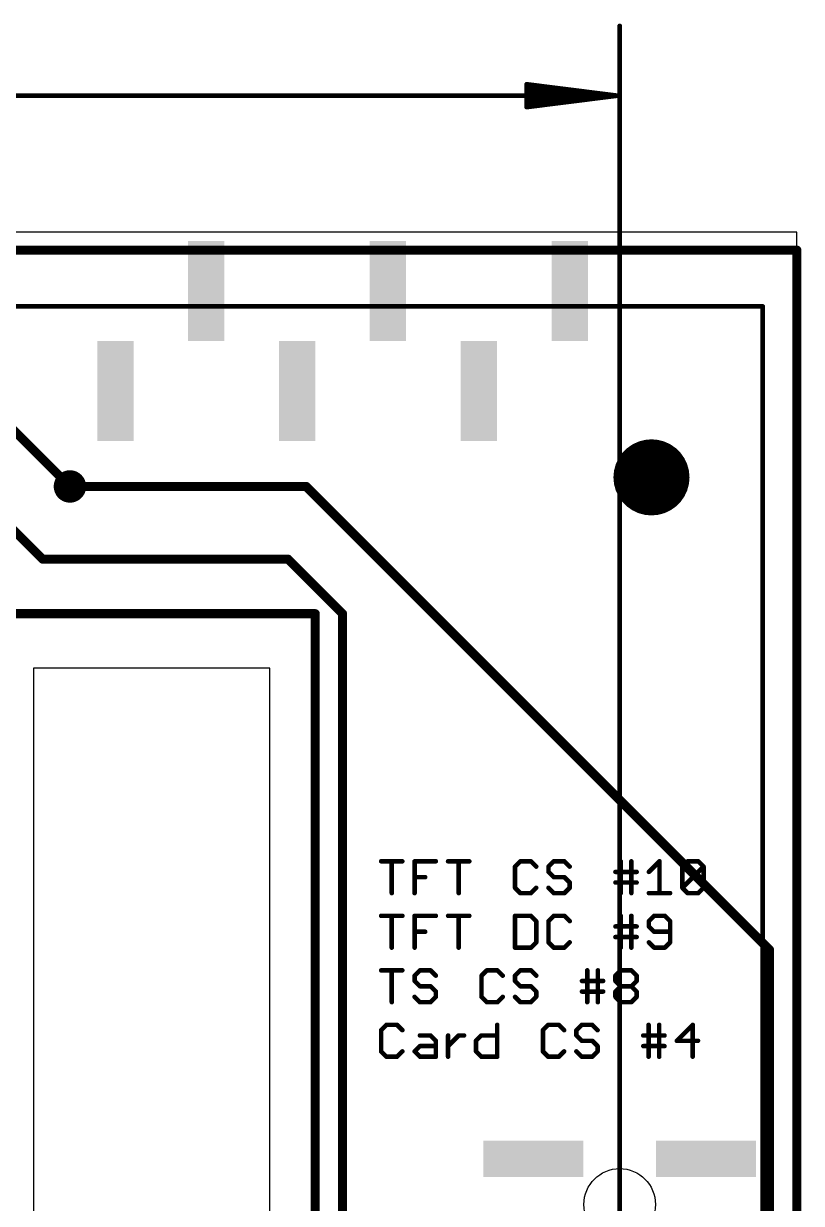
# Model space of a CAD drawing. Extents: x -3.9 to 70.5, y 0 to 60.5.
# Drawn here: x 48.74 to 70.49, y 27.21 to 60.18 of the extents above; entities that cross this region are included whole.
import ezdxf

# ---------------------------------------------------------------- set-up
doc = ezdxf.new("R2010")
doc.units = 0
for name, color, linetype in [('1', 12, 'CONTINUOUS'), ('16', 132, 'CONTINUOUS'), ('18', 110, 'CONTINUOUS'), ('20', 53, 'CONTINUOUS'), ('21', 40, 'CONTINUOUS'), ('22', 6, 'CONTINUOUS'), ('23', 53, 'CONTINUOUS'), ('41', 12, 'CONTINUOUS'), ('47', 253, 'CONTINUOUS')]:
    doc.layers.add(name, color=color, linetype=linetype)

# ---------------------------------------------------------------- blocks, each defined once
blk = doc.blocks.new('PIE')
at = {"const_width": 0.5}
blk.add_lwpolyline([(0, -0.25, 1), (0, 0.25, 1), (0, -0.25)], format="xyb", dxfattribs=at)
blk = doc.blocks.new('RECT')
blk.add_solid([(-0.5, -0.5), (0.5, -0.5), (-0.5, 0.5), (0.5, 0.5)])
blk = doc.blocks.new('ROUNDV')
at = {"const_width": 0.5}
blk.add_lwpolyline([(0, -0.25, 1), (0, 0.25, 1), (0, -0.25)], format="xyb", dxfattribs=at)

msp = doc.modelspace()

# ---------------------------------------------------------------- linework, layer by layer
at = {"layer": '1', "const_width": 0.254}
for points in [[(-0.254, 53.848), (70.358, 53.848)], [(70.358, 53.848), (70.358, 0.508)], [(56.642, 47.244), (50.038, 47.244)], [(69.596, 34.29), (56.642, 47.244)], [(49.276, 45.212), (48.006, 46.482)], [(56.134, 45.212), (49.276, 45.212)], [(57.658, 43.688), (56.134, 45.212)], [(56.896, 43.688), (47.498, 43.688)], [(56.896, 15.748), (56.896, 43.688)], [(57.658, 17.018), (57.658, 43.688)], [(69.596, 20.32), (69.596, 34.29)]]:
    msp.add_lwpolyline(points, dxfattribs=at)
at = {"layer": '1', "const_width": 0.127}
for points in [[(70.4215, 53.848, 1), (70.2945, 53.848)], [(70.358, 53.7845, 1), (70.358, 53.9115)], [(50.038, 47.3075, 1), (50.038, 47.1805)], [(56.6869, 47.2889, 1), (56.5971, 47.1991)], [(56.642, 47.1805, 1), (56.642, 47.3075)], [(49.276, 45.2755, 1), (49.276, 45.1485)], [(49.2311, 45.1671, 1), (49.3209, 45.2569)], [(56.1789, 45.2569, 1), (56.0891, 45.1671)], [(56.134, 45.1485, 1), (56.134, 45.2755)], [(56.9595, 43.688, 1), (56.8325, 43.688)], [(56.896, 43.6245, 1), (56.896, 43.7515)], [(57.7215, 43.688, 1), (57.5945, 43.688)], [(57.6131, 43.6431, 1), (57.7029, 43.7329)], [(69.6595, 34.29, 1), (69.5325, 34.29)], [(69.5511, 34.2451, 1), (69.6409, 34.3349)]]:
    msp.add_lwpolyline(points, format="xyb", dxfattribs=at)
at = {"layer": '16', "const_width": 0.254}
msp.add_lwpolyline([(50.038, 47.244), (48.26, 49.022)], dxfattribs=at)
at = {"layer": '16', "const_width": 0.127}
msp.add_lwpolyline([(49.9931, 47.1991, 1), (50.0829, 47.2889)], format="xyb", dxfattribs=at)
at = {"layer": '20'}
for p, q in [((70.358, 54.356), (0, 54.356)), ((70.358, 0), (70.358, 54.356)), ((49.022, 42.164), (49.022, 12.192)), ((55.626, 42.164), (49.022, 42.164)), ((55.626, 12.192), (55.626, 42.164))]:
    msp.add_line(p, q, dxfattribs=at)
msp.add_circle((65.405, 27.178), 1, dxfattribs=at)
at = {"layer": '21', "const_width": 0.127}
for points in [[(58.7375, 36.7673), (59.3307, 36.7673)], [(59.0341, 35.8775), (59.0341, 36.7673)], [(59.673, 35.8775), (59.673, 36.7673)], [(59.673, 36.7673), (60.2662, 36.7673)], [(60.6085, 36.7673), (61.2017, 36.7673)], [(60.9051, 35.8775), (60.9051, 36.7673)], [(62.6279, 36.7673), (62.4796, 36.619)], [(62.4796, 36.619), (62.4796, 36.0258)], [(62.9245, 36.7673), (62.6279, 36.7673)], [(63.0727, 36.619), (62.9245, 36.7673)], [(63.5634, 36.7673), (63.4151, 36.619)], [(63.4151, 36.619), (63.4151, 36.4707)], [(63.86, 36.7673), (63.5634, 36.7673)], [(64.0083, 36.619), (63.86, 36.7673)], [(65.4344, 35.8775), (65.4344, 36.7673)], [(65.731, 36.7673), (65.731, 35.8775)], [(66.2216, 36.4707), (66.5182, 36.7673)], [(66.5182, 36.7673), (66.5182, 35.8775)], [(67.1572, 36.619), (67.3055, 36.7673)], [(67.1572, 36.0258), (67.1572, 36.619)], [(67.1572, 36.0258), (67.7503, 36.619)], [(67.3055, 36.7673), (67.602, 36.7673)], [(67.602, 36.7673), (67.7503, 36.619)], [(67.7503, 36.619), (67.7503, 36.0258)], [(59.673, 36.3224), (59.9696, 36.3224)], [(63.4151, 36.4707), (63.5634, 36.3224)], [(63.5634, 36.3224), (63.86, 36.3224)], [(63.86, 36.3224), (64.0083, 36.1741)], [(65.2861, 36.4707), (65.731, 36.4707)], [(65.731, 36.4707), (65.8793, 36.4707)], [(62.4796, 36.0258), (62.6279, 35.8775)], [(62.9245, 35.8775), (63.0727, 36.0258)], [(63.5634, 35.8775), (63.4151, 36.0258)], [(64.0083, 36.0258), (63.86, 35.8775)], [(64.0083, 36.1741), (64.0083, 36.0258)], [(65.2861, 36.1741), (65.8793, 36.1741)], [(67.3055, 35.8775), (67.1572, 36.0258)], [(67.7503, 36.0258), (67.602, 35.8775)], [(62.6279, 35.8775), (62.9245, 35.8775)], [(63.86, 35.8775), (63.5634, 35.8775)], [(66.2216, 35.8775), (66.8148, 35.8775)], [(67.602, 35.8775), (67.3055, 35.8775)], [(58.7375, 35.2433), (59.3307, 35.2433)], [(59.0341, 34.3535), (59.0341, 35.2433)], [(59.673, 34.3535), (59.673, 35.2433)], [(59.673, 35.2433), (60.2662, 35.2433)], [(60.6085, 35.2433), (61.2017, 35.2433)], [(60.9051, 34.3535), (60.9051, 35.2433)], [(62.4796, 35.2433), (62.4796, 34.3535)], [(62.9245, 35.2433), (62.4796, 35.2433)], [(63.0727, 35.095), (62.9245, 35.2433)], [(63.5634, 35.2433), (63.4151, 35.095)], [(63.86, 35.2433), (63.5634, 35.2433)], [(64.0083, 35.095), (63.86, 35.2433)], [(65.4344, 34.3535), (65.4344, 35.2433)], [(65.731, 35.2433), (65.731, 34.3535)], [(66.3699, 35.2433), (66.2216, 35.095)], [(66.6665, 35.2433), (66.3699, 35.2433)], [(66.8148, 35.095), (66.6665, 35.2433)], [(63.0727, 34.5018), (63.0727, 35.095)], [(63.4151, 35.095), (63.4151, 34.5018)], [(65.2861, 34.9467), (65.731, 34.9467)], [(65.731, 34.9467), (65.8793, 34.9467)], [(66.2216, 35.095), (66.2216, 34.9467)], [(66.2216, 34.9467), (66.3699, 34.7984)], [(66.8148, 34.5018), (66.8148, 35.095)], [(59.673, 34.7984), (59.9696, 34.7984)], [(65.2861, 34.6501), (65.8793, 34.6501)], [(66.3699, 34.7984), (66.8148, 34.7984)], [(62.4796, 34.3535), (62.9245, 34.3535)], [(62.9245, 34.3535), (63.0727, 34.5018)], [(63.4151, 34.5018), (63.5634, 34.3535)], [(63.5634, 34.3535), (63.86, 34.3535)], [(63.86, 34.3535), (64.0083, 34.5018)], [(66.2216, 34.5018), (66.3699, 34.3535)], [(66.3699, 34.3535), (66.6665, 34.3535)], [(66.6665, 34.3535), (66.8148, 34.5018)], [(58.7375, 33.7193), (59.3307, 33.7193)], [(59.0341, 32.8295), (59.0341, 33.7193)], [(59.8213, 33.7193), (59.673, 33.571)], [(60.1179, 33.7193), (59.8213, 33.7193)], [(60.2662, 33.571), (60.1179, 33.7193)], [(61.6923, 33.7193), (61.5441, 33.571)], [(61.9889, 33.7193), (61.6923, 33.7193)], [(62.1372, 33.571), (61.9889, 33.7193)], [(62.6279, 33.7193), (62.4796, 33.571)], [(62.9245, 33.7193), (62.6279, 33.7193)], [(63.0727, 33.571), (62.9245, 33.7193)], [(64.4989, 32.8295), (64.4989, 33.7193)], [(64.7955, 33.7193), (64.7955, 32.8295)], [(65.2861, 33.571), (65.4344, 33.7193)], [(65.4344, 33.7193), (65.731, 33.7193)], [(65.731, 33.7193), (65.8793, 33.571)], [(59.673, 33.571), (59.673, 33.4227)], [(59.673, 33.4227), (59.8213, 33.2744)], [(59.8213, 33.2744), (60.1179, 33.2744)], [(60.1179, 33.2744), (60.2662, 33.1261)], [(61.5441, 33.571), (61.5441, 32.9778)], [(62.4796, 33.571), (62.4796, 33.4227)], [(62.4796, 33.4227), (62.6279, 33.2744)], [(62.6279, 33.2744), (62.9245, 33.2744)], [(62.9245, 33.2744), (63.0727, 33.1261)], [(64.3506, 33.4227), (64.7955, 33.4227)], [(64.7955, 33.4227), (64.9438, 33.4227)], [(65.2861, 33.4227), (65.2861, 33.571)], [(65.4344, 33.2744), (65.2861, 33.4227)], [(65.2861, 33.1261), (65.4344, 33.2744)], [(65.4344, 33.2744), (65.731, 33.2744)], [(65.8793, 33.4227), (65.731, 33.2744)], [(65.731, 33.2744), (65.8793, 33.1261)], [(65.8793, 33.571), (65.8793, 33.4227)], [(59.8213, 32.8295), (59.673, 32.9778)], [(60.2662, 32.9778), (60.1179, 32.8295)], [(60.2662, 33.1261), (60.2662, 32.9778)], [(61.5441, 32.9778), (61.6923, 32.8295)], [(61.9889, 32.8295), (62.1372, 32.9778)], [(62.6279, 32.8295), (62.4796, 32.9778)], [(63.0727, 32.9778), (62.9245, 32.8295)], [(63.0727, 33.1261), (63.0727, 32.9778)], [(64.3506, 33.1261), (64.9438, 33.1261)], [(65.2861, 32.9778), (65.2861, 33.1261)], [(65.4344, 32.8295), (65.2861, 32.9778)], [(65.8793, 32.9778), (65.731, 32.8295)], [(65.8793, 33.1261), (65.8793, 32.9778)], [(60.1179, 32.8295), (59.8213, 32.8295)], [(61.6923, 32.8295), (61.9889, 32.8295)], [(62.9245, 32.8295), (62.6279, 32.8295)], [(65.731, 32.8295), (65.4344, 32.8295)], [(58.8858, 32.1953), (58.7375, 32.047)], [(58.7375, 32.047), (58.7375, 31.4538)], [(59.1824, 32.1953), (58.8858, 32.1953)], [(59.3307, 32.047), (59.1824, 32.1953)], [(61.9813, 32.1953), (61.9813, 31.3055)], [(63.4075, 32.1953), (63.2592, 32.047)], [(63.2592, 32.047), (63.2592, 31.4538)], [(63.7041, 32.1953), (63.4075, 32.1953)], [(63.8523, 32.047), (63.7041, 32.1953)], [(64.343, 32.1953), (64.1947, 32.047)], [(64.1947, 32.047), (64.1947, 31.8987)], [(64.6396, 32.1953), (64.343, 32.1953)], [(64.7879, 32.047), (64.6396, 32.1953)], [(66.214, 31.3055), (66.214, 32.1953)], [(66.5106, 32.1953), (66.5106, 31.3055)], [(67.4461, 32.1953), (67.0012, 31.7504)], [(67.4461, 31.3055), (67.4461, 32.1953)], [(59.673, 31.4538), (59.8213, 31.6021)], [(59.8213, 31.8987), (60.1179, 31.8987)], [(59.8213, 31.6021), (60.2662, 31.6021)], [(60.1179, 31.8987), (60.2662, 31.7504)], [(60.2662, 31.7504), (60.2662, 31.3055)], [(60.6085, 31.3055), (60.6085, 31.8987)], [(60.6085, 31.6021), (60.9051, 31.8987)], [(60.9051, 31.8987), (61.0534, 31.8987)], [(61.3881, 31.7504), (61.5364, 31.8987)], [(61.3881, 31.4538), (61.3881, 31.7504)], [(61.5364, 31.8987), (61.9813, 31.8987)], [(64.1947, 31.8987), (64.343, 31.7504)], [(64.343, 31.7504), (64.6396, 31.7504)], [(64.6396, 31.7504), (64.7879, 31.6021)], [(64.7879, 31.6021), (64.7879, 31.4538)], [(66.0657, 31.8987), (66.5106, 31.8987)], [(66.0657, 31.6021), (66.6589, 31.6021)], [(66.5106, 31.8987), (66.6589, 31.8987)], [(67.0012, 31.7504), (67.5944, 31.7504)], [(58.7375, 31.4538), (58.8858, 31.3055)], [(58.8858, 31.3055), (59.1824, 31.3055)], [(59.1824, 31.3055), (59.3307, 31.4538)], [(59.8213, 31.3055), (59.673, 31.4538)], [(60.2662, 31.3055), (59.8213, 31.3055)], [(61.5364, 31.3055), (61.3881, 31.4538)], [(61.9813, 31.3055), (61.5364, 31.3055)], [(63.2592, 31.4538), (63.4075, 31.3055)], [(63.4075, 31.3055), (63.7041, 31.3055)], [(63.7041, 31.3055), (63.8523, 31.4538)], [(64.343, 31.3055), (64.1947, 31.4538)], [(64.6396, 31.3055), (64.343, 31.3055)], [(64.7879, 31.4538), (64.6396, 31.3055)]]:
    msp.add_lwpolyline(points, dxfattribs=at)
at = {"layer": '21', "const_width": 0.0635}
for points in [[(58.7375, 36.799, 1), (58.7375, 36.7355)], [(59.0658, 36.7673, 1), (59.0023, 36.7673)], [(59.3307, 36.7355, 1), (59.3307, 36.799)], [(59.7048, 36.7673, 1), (59.6413, 36.7673)], [(59.673, 36.799, 1), (59.673, 36.7355)], [(60.2662, 36.7355, 1), (60.2662, 36.799)], [(60.6085, 36.799, 1), (60.6085, 36.7355)], [(60.9369, 36.7673, 1), (60.8734, 36.7673)], [(61.2017, 36.7355, 1), (61.2017, 36.799)], [(62.5113, 36.619, 1), (62.4478, 36.619)], [(62.4571, 36.6414, 1), (62.502, 36.5965)], [(62.6279, 36.799, 1), (62.6279, 36.7355)], [(62.6503, 36.7448, 1), (62.6054, 36.7897)], [(62.9469, 36.7897, 1), (62.902, 36.7448)], [(62.9245, 36.7355, 1), (62.9245, 36.799)], [(63.0503, 36.5965, 1), (63.0952, 36.6414)], [(63.4468, 36.619, 1), (63.3833, 36.619)], [(63.3926, 36.6414, 1), (63.4375, 36.5965)], [(63.5634, 36.799, 1), (63.5634, 36.7355)], [(63.5858, 36.7448, 1), (63.5409, 36.7897)], [(63.8824, 36.7897, 1), (63.8375, 36.7448)], [(63.86, 36.7355, 1), (63.86, 36.799)], [(63.9858, 36.5965, 1), (64.0307, 36.6414)], [(65.4662, 36.7673, 1), (65.4027, 36.7673)], [(65.7628, 36.7673, 1), (65.6993, 36.7673)], [(66.55, 36.7673, 1), (66.4865, 36.7673)], [(66.5407, 36.7448, 1), (66.4958, 36.7897)], [(67.1889, 36.619, 1), (67.1254, 36.619)], [(67.1347, 36.6414, 1), (67.1796, 36.5965)], [(67.3055, 36.799, 1), (67.3055, 36.7355)], [(67.3279, 36.7448, 1), (67.283, 36.7897)], [(67.6245, 36.7897, 1), (67.5796, 36.7448)], [(67.602, 36.7355, 1), (67.602, 36.799)], [(67.7821, 36.619, 1), (67.7186, 36.619)], [(67.7728, 36.5965, 1), (67.7279, 36.6414)], [(67.7279, 36.5965, 1), (67.7728, 36.6414)], [(59.673, 36.3541, 1), (59.673, 36.2906)], [(59.9696, 36.2906, 1), (59.9696, 36.3541)], [(63.3833, 36.4707, 1), (63.4468, 36.4707)], [(63.4375, 36.4931, 1), (63.3926, 36.4482)], [(63.5634, 36.3541, 1), (63.5634, 36.2906)], [(63.5409, 36.2999, 1), (63.5858, 36.3448)], [(63.8824, 36.3448, 1), (63.8375, 36.2999)], [(63.86, 36.2906, 1), (63.86, 36.3541)], [(65.2861, 36.5024, 1), (65.2861, 36.4389)], [(65.731, 36.5024, 1), (65.731, 36.4389)], [(65.731, 36.4389, 1), (65.731, 36.5024)], [(65.8793, 36.4389, 1), (65.8793, 36.5024)], [(66.1992, 36.4931, 1), (66.2441, 36.4482)], [(62.4478, 36.0258, 1), (62.5113, 36.0258)], [(62.502, 36.0482, 1), (62.4571, 36.0033)], [(63.0952, 36.0033, 1), (63.0503, 36.0482)], [(63.4375, 36.0482, 1), (63.3926, 36.0033)], [(64.04, 36.1741, 1), (63.9765, 36.1741)], [(63.9765, 36.0258, 1), (64.04, 36.0258)], [(63.9858, 36.1516, 1), (64.0307, 36.1965)], [(64.0307, 36.0033, 1), (63.9858, 36.0482)], [(65.2861, 36.2058, 1), (65.2861, 36.1423)], [(65.8793, 36.1423, 1), (65.8793, 36.2058)], [(67.1254, 36.0258, 1), (67.1889, 36.0258)], [(67.1796, 36.0482, 1), (67.1347, 36.0033)], [(67.1347, 36.0482, 1), (67.1796, 36.0033)], [(67.7186, 36.0258, 1), (67.7821, 36.0258)], [(67.7728, 36.0033, 1), (67.7279, 36.0482)], [(59.0023, 35.8775, 1), (59.0658, 35.8775)], [(59.6413, 35.8775, 1), (59.7048, 35.8775)], [(60.8734, 35.8775, 1), (60.9369, 35.8775)], [(62.6279, 35.9093, 1), (62.6279, 35.8458)], [(62.6054, 35.855, 1), (62.6503, 35.9)], [(62.902, 35.9, 1), (62.9469, 35.855)], [(62.9245, 35.8458, 1), (62.9245, 35.9093)], [(63.5634, 35.9093, 1), (63.5634, 35.8458)], [(63.5409, 35.855, 1), (63.5858, 35.9)], [(63.8375, 35.9, 1), (63.8824, 35.855)], [(63.86, 35.8458, 1), (63.86, 35.9093)], [(65.4027, 35.8775, 1), (65.4662, 35.8775)], [(65.6993, 35.8775, 1), (65.7628, 35.8775)], [(66.2216, 35.9093, 1), (66.2216, 35.8458)], [(66.4865, 35.8775, 1), (66.55, 35.8775)], [(66.8148, 35.8458, 1), (66.8148, 35.9093)], [(67.3055, 35.9093, 1), (67.3055, 35.8458)], [(67.283, 35.855, 1), (67.3279, 35.9)], [(67.5796, 35.9, 1), (67.6245, 35.855)], [(67.602, 35.8458, 1), (67.602, 35.9093)], [(58.7375, 35.275, 1), (58.7375, 35.2115)], [(59.0658, 35.2433, 1), (59.0023, 35.2433)], [(59.3307, 35.2115, 1), (59.3307, 35.275)], [(59.7048, 35.2433, 1), (59.6413, 35.2433)], [(59.673, 35.275, 1), (59.673, 35.2115)], [(60.2662, 35.2115, 1), (60.2662, 35.275)], [(60.6085, 35.275, 1), (60.6085, 35.2115)], [(60.9369, 35.2433, 1), (60.8734, 35.2433)], [(61.2017, 35.2115, 1), (61.2017, 35.275)], [(62.5113, 35.2433, 1), (62.4478, 35.2433)], [(62.4796, 35.275, 1), (62.4796, 35.2115)], [(62.9469, 35.2657, 1), (62.902, 35.2208)], [(62.9245, 35.2115, 1), (62.9245, 35.275)], [(63.5634, 35.275, 1), (63.5634, 35.2115)], [(63.5858, 35.2208, 1), (63.5409, 35.2657)], [(63.8824, 35.2657, 1), (63.8375, 35.2208)], [(63.86, 35.2115, 1), (63.86, 35.275)], [(65.4662, 35.2433, 1), (65.4027, 35.2433)], [(65.7628, 35.2433, 1), (65.6993, 35.2433)], [(66.3699, 35.275, 1), (66.3699, 35.2115)], [(66.3924, 35.2208, 1), (66.3475, 35.2657)], [(66.689, 35.2657, 1), (66.6441, 35.2208)], [(66.6665, 35.2115, 1), (66.6665, 35.275)], [(63.1045, 35.095, 1), (63.041, 35.095)], [(63.0503, 35.0725, 1), (63.0952, 35.1174)], [(63.4468, 35.095, 1), (63.3833, 35.095)], [(63.3926, 35.1174, 1), (63.4375, 35.0725)], [(63.9858, 35.0725, 1), (64.0307, 35.1174)], [(65.2861, 34.9784, 1), (65.2861, 34.9149)], [(65.731, 34.9784, 1), (65.731, 34.9149)], [(65.731, 34.9149, 1), (65.731, 34.9784)], [(65.8793, 34.9149, 1), (65.8793, 34.9784)], [(66.2534, 35.095, 1), (66.1899, 35.095)], [(66.1899, 34.9467, 1), (66.2534, 34.9467)], [(66.1992, 35.1174, 1), (66.2441, 35.0725)], [(66.2441, 34.9691, 1), (66.1992, 34.9242)], [(66.8466, 35.095, 1), (66.7831, 35.095)], [(66.7924, 35.0725, 1), (66.8373, 35.1174)], [(59.673, 34.8301, 1), (59.673, 34.7666)], [(59.9696, 34.7666, 1), (59.9696, 34.8301)], [(65.2861, 34.6818, 1), (65.2861, 34.6183)], [(65.8793, 34.6183, 1), (65.8793, 34.6818)], [(66.3699, 34.8301, 1), (66.3699, 34.7666)], [(66.3475, 34.7759, 1), (66.3924, 34.8208)], [(66.8148, 34.7666, 1), (66.8148, 34.8301)], [(59.0023, 34.3535, 1), (59.0658, 34.3535)], [(59.6413, 34.3535, 1), (59.7048, 34.3535)], [(60.8734, 34.3535, 1), (60.9369, 34.3535)], [(62.4478, 34.3535, 1), (62.5113, 34.3535)], [(62.4796, 34.3853, 1), (62.4796, 34.3218)], [(62.902, 34.376, 1), (62.9469, 34.331)], [(62.9245, 34.3218, 1), (62.9245, 34.3853)], [(63.041, 34.5018, 1), (63.1045, 34.5018)], [(63.0952, 34.4793, 1), (63.0503, 34.5242)], [(63.3833, 34.5018, 1), (63.4468, 34.5018)], [(63.4375, 34.5242, 1), (63.3926, 34.4793)], [(63.5634, 34.3853, 1), (63.5634, 34.3218)], [(63.5409, 34.331, 1), (63.5858, 34.376)], [(63.8375, 34.376, 1), (63.8824, 34.331)], [(63.86, 34.3218, 1), (63.86, 34.3853)], [(64.0307, 34.4793, 1), (63.9858, 34.5242)], [(65.4027, 34.3535, 1), (65.4662, 34.3535)], [(65.6993, 34.3535, 1), (65.7628, 34.3535)], [(66.2441, 34.5242, 1), (66.1992, 34.4793)], [(66.3699, 34.3853, 1), (66.3699, 34.3218)], [(66.3475, 34.331, 1), (66.3924, 34.376)], [(66.6441, 34.376, 1), (66.689, 34.331)], [(66.6665, 34.3218, 1), (66.6665, 34.3853)], [(66.7831, 34.5018, 1), (66.8466, 34.5018)], [(66.8373, 34.4793, 1), (66.7924, 34.5242)], [(58.7375, 33.751, 1), (58.7375, 33.6875)], [(59.0658, 33.7193, 1), (59.0023, 33.7193)], [(59.3307, 33.6875, 1), (59.3307, 33.751)], [(59.8213, 33.751, 1), (59.8213, 33.6875)], [(59.8438, 33.6968, 1), (59.7989, 33.7417)], [(60.1403, 33.7417, 1), (60.0954, 33.6968)], [(60.1179, 33.6875, 1), (60.1179, 33.751)], [(61.6923, 33.751, 1), (61.6923, 33.6875)], [(61.7148, 33.6968, 1), (61.6699, 33.7417)], [(62.0114, 33.7417, 1), (61.9665, 33.6968)], [(61.9889, 33.6875, 1), (61.9889, 33.751)], [(62.6279, 33.751, 1), (62.6279, 33.6875)], [(62.6503, 33.6968, 1), (62.6054, 33.7417)], [(62.9469, 33.7417, 1), (62.902, 33.6968)], [(62.9245, 33.6875, 1), (62.9245, 33.751)], [(64.5307, 33.7193, 1), (64.4672, 33.7193)], [(64.8272, 33.7193, 1), (64.7637, 33.7193)], [(65.4344, 33.751, 1), (65.4344, 33.6875)], [(65.4569, 33.6968, 1), (65.412, 33.7417)], [(65.7535, 33.7417, 1), (65.7086, 33.6968)], [(65.731, 33.6875, 1), (65.731, 33.751)], [(59.7048, 33.571, 1), (59.6413, 33.571)], [(59.6413, 33.4227, 1), (59.7048, 33.4227)], [(59.6506, 33.5934, 1), (59.6955, 33.5485)], [(59.6955, 33.4451, 1), (59.6506, 33.4002)], [(59.8213, 33.3061, 1), (59.8213, 33.2426)], [(59.7989, 33.2519, 1), (59.8438, 33.2968)], [(60.1403, 33.2968, 1), (60.0954, 33.2519)], [(60.1179, 33.2426, 1), (60.1179, 33.3061)], [(60.2437, 33.5485, 1), (60.2886, 33.5934)], [(61.5758, 33.571, 1), (61.5123, 33.571)], [(61.5216, 33.5934, 1), (61.5665, 33.5485)], [(62.1148, 33.5485, 1), (62.1597, 33.5934)], [(62.5113, 33.571, 1), (62.4478, 33.571)], [(62.4478, 33.4227, 1), (62.5113, 33.4227)], [(62.4571, 33.5934, 1), (62.502, 33.5485)], [(62.502, 33.4451, 1), (62.4571, 33.4002)], [(62.6279, 33.3061, 1), (62.6279, 33.2426)], [(62.6054, 33.2519, 1), (62.6503, 33.2968)], [(62.9469, 33.2968, 1), (62.902, 33.2519)], [(62.9245, 33.2426, 1), (62.9245, 33.3061)], [(63.0503, 33.5485, 1), (63.0952, 33.5934)], [(64.3506, 33.4544, 1), (64.3506, 33.3909)], [(64.7955, 33.4544, 1), (64.7955, 33.3909)], [(64.7955, 33.3909, 1), (64.7955, 33.4544)], [(64.9438, 33.3909, 1), (64.9438, 33.4544)], [(65.3179, 33.571, 1), (65.2544, 33.571)], [(65.2637, 33.5934, 1), (65.3086, 33.5485)], [(65.3086, 33.4451, 1), (65.2637, 33.4002)], [(65.2544, 33.4227, 1), (65.3179, 33.4227)], [(65.4344, 33.3061, 1), (65.4344, 33.2426)], [(65.4569, 33.2519, 1), (65.412, 33.2968)], [(65.412, 33.2519, 1), (65.4569, 33.2968)], [(65.7535, 33.2968, 1), (65.7086, 33.2519)], [(65.7086, 33.2968, 1), (65.7535, 33.2519)], [(65.731, 33.2426, 1), (65.731, 33.3061)], [(65.9111, 33.571, 1), (65.8476, 33.571)], [(65.8476, 33.4227, 1), (65.9111, 33.4227)], [(65.8569, 33.5485, 1), (65.9018, 33.5934)], [(65.9018, 33.4002, 1), (65.8569, 33.4451)], [(59.6955, 33.0002, 1), (59.6506, 32.9553)], [(60.2979, 33.1261, 1), (60.2344, 33.1261)], [(60.2344, 32.9778, 1), (60.2979, 32.9778)], [(60.2437, 33.1036, 1), (60.2886, 33.1485)], [(60.2886, 32.9553, 1), (60.2437, 33.0002)], [(61.5123, 32.9778, 1), (61.5758, 32.9778)], [(61.5665, 33.0002, 1), (61.5216, 32.9553)], [(62.1597, 32.9553, 1), (62.1148, 33.0002)], [(62.502, 33.0002, 1), (62.4571, 32.9553)], [(63.1045, 33.1261, 1), (63.041, 33.1261)], [(63.041, 32.9778, 1), (63.1045, 32.9778)], [(63.0503, 33.1036, 1), (63.0952, 33.1485)], [(63.0952, 32.9553, 1), (63.0503, 33.0002)], [(64.3506, 33.1578, 1), (64.3506, 33.0943)], [(64.9438, 33.0943, 1), (64.9438, 33.1578)], [(65.3179, 33.1261, 1), (65.2544, 33.1261)], [(65.2637, 33.1485, 1), (65.3086, 33.1036)], [(65.3086, 33.0002, 1), (65.2637, 32.9553)], [(65.2544, 32.9778, 1), (65.3179, 32.9778)], [(65.9111, 33.1261, 1), (65.8476, 33.1261)], [(65.8476, 32.9778, 1), (65.9111, 32.9778)], [(65.8569, 33.1036, 1), (65.9018, 33.1485)], [(65.9018, 32.9553, 1), (65.8569, 33.0002)], [(59.0023, 32.8295, 1), (59.0658, 32.8295)], [(59.8213, 32.8613, 1), (59.8213, 32.7978)], [(59.7989, 32.807, 1), (59.8438, 32.852)], [(60.0954, 32.852, 1), (60.1403, 32.807)], [(60.1179, 32.7978, 1), (60.1179, 32.8613)], [(61.6923, 32.8613, 1), (61.6923, 32.7978)], [(61.6699, 32.807, 1), (61.7148, 32.852)], [(61.9665, 32.852, 1), (62.0114, 32.807)], [(61.9889, 32.7978, 1), (61.9889, 32.8613)], [(62.6279, 32.8613, 1), (62.6279, 32.7978)], [(62.6054, 32.807, 1), (62.6503, 32.852)], [(62.902, 32.852, 1), (62.9469, 32.807)], [(62.9245, 32.7978, 1), (62.9245, 32.8613)], [(64.4672, 32.8295, 1), (64.5307, 32.8295)], [(64.7637, 32.8295, 1), (64.8272, 32.8295)], [(65.4344, 32.8613, 1), (65.4344, 32.7978)], [(65.412, 32.807, 1), (65.4569, 32.852)], [(65.7086, 32.852, 1), (65.7535, 32.807)], [(65.731, 32.7978, 1), (65.731, 32.8613)], [(58.7693, 32.047, 1), (58.7058, 32.047)], [(58.715, 32.0694, 1), (58.76, 32.0245)], [(58.8858, 32.227, 1), (58.8858, 32.1635)], [(58.9082, 32.1728, 1), (58.8633, 32.2177)], [(59.2048, 32.2177, 1), (59.1599, 32.1728)], [(59.1824, 32.1635, 1), (59.1824, 32.227)], [(59.3082, 32.0245, 1), (59.3531, 32.0694)], [(62.0131, 32.1953, 1), (61.9496, 32.1953)], [(63.2909, 32.047, 1), (63.2274, 32.047)], [(63.2367, 32.0694, 1), (63.2816, 32.0245)], [(63.4075, 32.227, 1), (63.4075, 32.1635)], [(63.4299, 32.1728, 1), (63.385, 32.2177)], [(63.7265, 32.2177, 1), (63.6816, 32.1728)], [(63.7041, 32.1635, 1), (63.7041, 32.227)], [(63.8299, 32.0245, 1), (63.8748, 32.0694)], [(64.2264, 32.047, 1), (64.1629, 32.047)], [(64.1722, 32.0694, 1), (64.2171, 32.0245)], [(64.343, 32.227, 1), (64.343, 32.1635)], [(64.3654, 32.1728, 1), (64.3205, 32.2177)], [(64.662, 32.2177, 1), (64.6171, 32.1728)], [(64.6396, 32.1635, 1), (64.6396, 32.227)], [(64.7654, 32.0245, 1), (64.8103, 32.0694)], [(66.2458, 32.1953, 1), (66.1823, 32.1953)], [(66.5424, 32.1953, 1), (66.4789, 32.1953)], [(67.4779, 32.1953, 1), (67.4144, 32.1953)], [(67.4686, 32.1728, 1), (67.4237, 32.2177)], [(59.8213, 31.9304, 1), (59.8213, 31.8669)], [(59.8213, 31.6338, 1), (59.8213, 31.5703)], [(59.8438, 31.5796, 1), (59.7989, 31.6245)], [(60.1403, 31.9211, 1), (60.0954, 31.8762)], [(60.1179, 31.8669, 1), (60.1179, 31.9304)], [(60.2979, 31.7504, 1), (60.2344, 31.7504)], [(60.2437, 31.7279, 1), (60.2886, 31.7728)], [(60.2662, 31.5703, 1), (60.2662, 31.6338)], [(60.6403, 31.8987, 1), (60.5768, 31.8987)], [(60.9051, 31.9304, 1), (60.9051, 31.8669)], [(60.9276, 31.8762, 1), (60.8827, 31.9211)], [(61.0534, 31.8669, 1), (61.0534, 31.9304)], [(61.4199, 31.7504, 1), (61.3564, 31.7504)], [(61.3657, 31.7728, 1), (61.4106, 31.7279)], [(61.5364, 31.9304, 1), (61.5364, 31.8669)], [(61.5589, 31.8762, 1), (61.514, 31.9211)], [(61.9813, 31.8669, 1), (61.9813, 31.9304)], [(64.1629, 31.8987, 1), (64.2264, 31.8987)], [(64.2171, 31.9211, 1), (64.1722, 31.8762)], [(64.343, 31.7821, 1), (64.343, 31.7186)], [(64.3205, 31.7279, 1), (64.3654, 31.7728)], [(64.662, 31.7728, 1), (64.6171, 31.7279)], [(64.6396, 31.7186, 1), (64.6396, 31.7821)], [(64.8196, 31.6021, 1), (64.7561, 31.6021)], [(66.0657, 31.9304, 1), (66.0657, 31.8669)], [(66.0657, 31.6338, 1), (66.0657, 31.5703)], [(66.5106, 31.9304, 1), (66.5106, 31.8669)], [(66.5106, 31.8669, 1), (66.5106, 31.9304)], [(66.6589, 31.8669, 1), (66.6589, 31.9304)], [(66.6589, 31.5703, 1), (66.6589, 31.6338)], [(67.0012, 31.7821, 1), (67.0012, 31.7186)], [(66.9788, 31.7728, 1), (67.0237, 31.7279)], [(67.5944, 31.7186, 1), (67.5944, 31.7821)], [(58.76, 31.4762, 1), (58.715, 31.4313)], [(58.7058, 31.4538, 1), (58.7693, 31.4538)], [(58.8858, 31.3373, 1), (58.8858, 31.2738)], [(58.8633, 31.283, 1), (58.9082, 31.328)], [(59.1599, 31.328, 1), (59.2048, 31.283)], [(59.1824, 31.2738, 1), (59.1824, 31.3373)], [(59.3531, 31.4313, 1), (59.3082, 31.4762)], [(59.6955, 31.4762, 1), (59.6506, 31.4313)], [(59.6506, 31.4762, 1), (59.6955, 31.4313)], [(59.8213, 31.3373, 1), (59.8213, 31.2738)], [(59.7989, 31.283, 1), (59.8438, 31.328)], [(60.2344, 31.3055, 1), (60.2979, 31.3055)], [(60.2662, 31.2738, 1), (60.2662, 31.3373)], [(60.5768, 31.3055, 1), (60.6403, 31.3055)], [(60.5861, 31.6245, 1), (60.631, 31.5796)], [(61.3564, 31.4538, 1), (61.4199, 31.4538)], [(61.4106, 31.4762, 1), (61.3657, 31.4313)], [(61.5364, 31.3373, 1), (61.5364, 31.2738)], [(61.514, 31.283, 1), (61.5589, 31.328)], [(61.9496, 31.3055, 1), (62.0131, 31.3055)], [(61.9813, 31.2738, 1), (61.9813, 31.3373)], [(63.2816, 31.4762, 1), (63.2367, 31.4313)], [(63.2274, 31.4538, 1), (63.2909, 31.4538)], [(63.4075, 31.3373, 1), (63.4075, 31.2738)], [(63.385, 31.283, 1), (63.4299, 31.328)], [(63.6816, 31.328, 1), (63.7265, 31.283)], [(63.7041, 31.2738, 1), (63.7041, 31.3373)], [(63.8748, 31.4313, 1), (63.8299, 31.4762)], [(64.2171, 31.4762, 1), (64.1722, 31.4313)], [(64.343, 31.3373, 1), (64.343, 31.2738)], [(64.3205, 31.283, 1), (64.3654, 31.328)], [(64.6171, 31.328, 1), (64.662, 31.283)], [(64.6396, 31.2738, 1), (64.6396, 31.3373)], [(64.7561, 31.4538, 1), (64.8196, 31.4538)], [(64.7654, 31.5796, 1), (64.8103, 31.6245)], [(64.8103, 31.4313, 1), (64.7654, 31.4762)], [(66.1823, 31.3055, 1), (66.2458, 31.3055)], [(66.4789, 31.3055, 1), (66.5424, 31.3055)], [(67.4144, 31.3055, 1), (67.4779, 31.3055)]]:
    msp.add_lwpolyline(points, format="xyb", dxfattribs=at)
at = {"layer": '22', "const_width": 0.127}
for points in [[(69.404, 52.278), (0.004, 52.278)], [(69.404, 2.078), (69.404, 52.278)]]:
    msp.add_lwpolyline(points, dxfattribs=at)
at = {"layer": '22', "const_width": 0.0635}
for points in [[(69.4357, 52.278, 1), (69.3722, 52.278)], [(69.404, 52.2463, 1), (69.404, 52.3098)]]:
    msp.add_lwpolyline(points, format="xyb", dxfattribs=at)
at = {"layer": '23'}
msp.add_point((66.294, 47.498), dxfattribs=at)
at = {"layer": '41', "const_width": 0.127}
for points in [[(65.952, 48.4377), (65.794, 48.364)], [(66.1204, 48.4828), (65.952, 48.4377)], [(66.294, 48.498), (66.1204, 48.4828)], [(66.4676, 48.4828), (66.294, 48.498)], [(66.636, 48.4377), (66.4676, 48.4828)], [(66.794, 48.364), (66.636, 48.4377)], [(65.528, 48.1408), (65.428, 47.998)], [(65.5225, 48.133), (67.0655, 48.133)], [(65.6512, 48.264), (65.528, 48.1408)], [(65.6472, 48.26), (66.9408, 48.26)], [(65.794, 48.364), (65.6512, 48.264)], [(65.8433, 48.387), (66.7447, 48.387)], [(66.9368, 48.264), (66.794, 48.364)], [(67.06, 48.1408), (66.9368, 48.264)], [(67.16, 47.998), (67.06, 48.1408)], [(65.3543, 47.84), (65.3092, 47.6716)], [(65.3307, 47.752), (67.2573, 47.752)], [(65.428, 47.998), (65.3543, 47.84)], [(65.3725, 47.879), (67.2155, 47.879)], [(65.4336, 48.006), (67.1544, 48.006)], [(67.2337, 47.84), (67.16, 47.998)], [(67.2788, 47.6716), (67.2337, 47.84)], [(65.3092, 47.6716), (65.294, 47.498)], [(65.294, 47.498), (65.3092, 47.3244)], [(65.294, 47.498), (67.294, 47.498)], [(65.3051, 47.625), (67.2829, 47.625)], [(67.294, 47.498), (67.2788, 47.6716)], [(67.2788, 47.3244), (67.294, 47.498)], [(65.3051, 47.371), (67.2829, 47.371)], [(65.3092, 47.3244), (65.3543, 47.156)], [(65.3307, 47.244), (67.2573, 47.244)], [(65.3543, 47.156), (65.428, 46.998)], [(65.3725, 47.117), (67.2155, 47.117)], [(67.16, 46.998), (67.2337, 47.156)], [(67.2337, 47.156), (67.2788, 47.3244)], [(65.428, 46.998), (65.528, 46.8552)], [(65.4336, 46.99), (67.1544, 46.99)], [(65.5225, 46.863), (67.0655, 46.863)], [(65.528, 46.8552), (65.6512, 46.732)], [(66.9368, 46.732), (67.06, 46.8552)], [(67.06, 46.8552), (67.16, 46.998)], [(65.6472, 46.736), (66.9408, 46.736)], [(65.6512, 46.732), (65.794, 46.632)], [(65.794, 46.632), (65.952, 46.5583)], [(65.8433, 46.609), (66.7447, 46.609)], [(65.952, 46.5583), (66.1204, 46.5132)], [(66.1204, 46.5132), (66.294, 46.498)], [(66.294, 46.498), (66.4676, 46.5132)], [(66.4676, 46.5132), (66.636, 46.5583)], [(66.636, 46.5583), (66.794, 46.632)], [(66.794, 46.632), (66.9368, 46.732)]]:
    msp.add_lwpolyline(points, dxfattribs=at)
at = {"layer": '41', "const_width": 0.0635}
for points in [[(65.9438, 48.4684, 1), (65.9602, 48.407)], [(65.9654, 48.4089, 1), (65.9386, 48.4665)], [(66.1176, 48.5144, 1), (66.1231, 48.4512)], [(66.1286, 48.4521, 1), (66.1121, 48.5135)], [(66.2968, 48.5296, 1), (66.2912, 48.4664)], [(66.2968, 48.4664, 1), (66.2912, 48.5296)], [(66.4759, 48.5135, 1), (66.4594, 48.4521)], [(66.4649, 48.4512, 1), (66.4704, 48.5144)], [(66.6494, 48.4665, 1), (66.6226, 48.4089)], [(66.6278, 48.407, 1), (66.6442, 48.4684)], [(65.5225, 48.1648, 1), (65.5225, 48.1013)], [(65.5055, 48.1632, 1), (65.5504, 48.1183)], [(65.554, 48.1226, 1), (65.5019, 48.159)], [(65.6472, 48.2918, 1), (65.6472, 48.2283)], [(65.633, 48.2901, 1), (65.6694, 48.238)], [(65.6737, 48.2416, 1), (65.6288, 48.2865)], [(65.7806, 48.3928, 1), (65.8074, 48.3352)], [(65.8122, 48.338, 1), (65.7758, 48.39)], [(65.8433, 48.4188, 1), (65.8433, 48.3552)], [(66.7447, 48.3552, 1), (66.7447, 48.4188)], [(66.8122, 48.39, 1), (66.7758, 48.338)], [(66.7806, 48.3352, 1), (66.8074, 48.3928)], [(66.9592, 48.2865, 1), (66.9143, 48.2416)], [(66.9186, 48.238, 1), (66.955, 48.2901)], [(66.9408, 48.2283, 1), (66.9408, 48.2918)], [(67.0861, 48.159, 1), (67.034, 48.1226)], [(67.0376, 48.1183, 1), (67.0825, 48.1632)], [(67.0655, 48.1013, 1), (67.0655, 48.1648)], [(65.3307, 47.7838, 1), (65.3307, 47.7203)], [(65.3255, 47.8534, 1), (65.3831, 47.8266)], [(65.385, 47.8318, 1), (65.3236, 47.8482)], [(65.3725, 47.9108, 1), (65.3725, 47.8473)], [(65.402, 48.0162, 1), (65.454, 47.9798)], [(65.4568, 47.9846, 1), (65.3992, 48.0114)], [(65.4336, 48.0378, 1), (65.4336, 47.9742)], [(67.1888, 48.0114, 1), (67.1312, 47.9846)], [(67.134, 47.9798, 1), (67.186, 48.0162)], [(67.1544, 47.9742, 1), (67.1544, 48.0378)], [(67.2644, 47.8482, 1), (67.203, 47.8318)], [(67.2049, 47.8266, 1), (67.2625, 47.8534)], [(67.2155, 47.8473, 1), (67.2155, 47.9108)], [(67.2573, 47.7203, 1), (67.2573, 47.7838)], [(65.294, 47.5298, 1), (65.294, 47.4663)], [(65.3256, 47.5008, 1), (65.2624, 47.4952)], [(65.2624, 47.5008, 1), (65.3256, 47.4952)], [(65.3051, 47.6568, 1), (65.3051, 47.5932)], [(65.2785, 47.6799, 1), (65.3399, 47.6634)], [(65.3408, 47.6689, 1), (65.2776, 47.6744)], [(67.3104, 47.6744, 1), (67.2472, 47.6689)], [(67.2481, 47.6634, 1), (67.3095, 47.6799)], [(67.3256, 47.4952, 1), (67.2624, 47.5008)], [(67.2624, 47.4952, 1), (67.3256, 47.5008)], [(67.2829, 47.5932, 1), (67.2829, 47.6568)], [(67.294, 47.4663, 1), (67.294, 47.5298)], [(65.3051, 47.4028, 1), (65.3051, 47.3392)], [(65.3399, 47.3326, 1), (65.2785, 47.3161)], [(65.2776, 47.3216, 1), (65.3408, 47.3271)], [(65.3307, 47.2758, 1), (65.3307, 47.2122)], [(65.3831, 47.1694, 1), (65.3255, 47.1426)], [(65.3236, 47.1478, 1), (65.385, 47.1642)], [(65.3725, 47.1488, 1), (65.3725, 47.0853)], [(67.203, 47.1642, 1), (67.2644, 47.1478)], [(67.2625, 47.1426, 1), (67.2049, 47.1694)], [(67.2155, 47.0853, 1), (67.2155, 47.1488)], [(67.2472, 47.3271, 1), (67.3104, 47.3216)], [(67.3095, 47.3161, 1), (67.2481, 47.3326)], [(67.2573, 47.2122, 1), (67.2573, 47.2758)], [(67.2829, 47.3392, 1), (67.2829, 47.4028)], [(65.454, 47.0162, 1), (65.402, 46.9798)], [(65.3992, 46.9846, 1), (65.4568, 47.0114)], [(65.4336, 47.0218, 1), (65.4336, 46.9582)], [(65.5225, 46.8948, 1), (65.5225, 46.8312)], [(65.5504, 46.8777, 1), (65.5055, 46.8328)], [(65.5019, 46.837, 1), (65.554, 46.8734)], [(67.034, 46.8734, 1), (67.0861, 46.837)], [(67.0825, 46.8328, 1), (67.0376, 46.8777)], [(67.0655, 46.8312, 1), (67.0655, 46.8948)], [(67.1312, 47.0114, 1), (67.1888, 46.9846)], [(67.186, 46.9798, 1), (67.134, 47.0162)], [(67.1544, 46.9582, 1), (67.1544, 47.0218)], [(65.6472, 46.7678, 1), (65.6472, 46.7043)], [(65.6694, 46.758, 1), (65.633, 46.7059)], [(65.6288, 46.7095, 1), (65.6737, 46.7544)], [(65.8074, 46.6608, 1), (65.7806, 46.6032)], [(65.7758, 46.606, 1), (65.8122, 46.658)], [(65.8433, 46.6408, 1), (65.8433, 46.5772)], [(65.9602, 46.589, 1), (65.9438, 46.5276)], [(65.9386, 46.5295, 1), (65.9654, 46.5871)], [(66.1231, 46.5448, 1), (66.1176, 46.4816)], [(66.1121, 46.4825, 1), (66.1286, 46.5439)], [(66.2912, 46.5296, 1), (66.2968, 46.4664)], [(66.2912, 46.4664, 1), (66.2968, 46.5296)], [(66.4594, 46.5439, 1), (66.4759, 46.4825)], [(66.4704, 46.4816, 1), (66.4649, 46.5448)], [(66.6226, 46.5871, 1), (66.6494, 46.5295)], [(66.6442, 46.5276, 1), (66.6278, 46.589)], [(66.7447, 46.5772, 1), (66.7447, 46.6408)], [(66.7758, 46.658, 1), (66.8122, 46.606)], [(66.8074, 46.6032, 1), (66.7806, 46.6608)], [(66.9143, 46.7544, 1), (66.9592, 46.7095)], [(66.955, 46.7059, 1), (66.9186, 46.758)], [(66.9408, 46.7043, 1), (66.9408, 46.7678)]]:
    msp.add_lwpolyline(points, format="xyb", dxfattribs=at)
at = {"layer": '47', "const_width": 0.13}
for points in [[(65.405, 25.908), (65.405, 60.116)], [(65.34, 58.166), (62.805, 58.4852)], [(62.805, 58.4852), (62.805, 57.8468)], [(65.34, 58.166), (62.805, 58.426)], [(0.065, 58.166), (65.34, 58.166)], [(65.34, 58.166), (62.805, 58.296)], [(62.805, 57.8468), (65.34, 58.166)], [(62.805, 58.036), (65.34, 58.166)], [(62.805, 57.906), (65.34, 58.166)]]:
    msp.add_lwpolyline(points, dxfattribs=at)
at = {"layer": '47', "const_width": 0.065}
for points in [[(65.4375, 60.116, 1), (65.3725, 60.116)], [(62.8091, 58.5175, 1), (62.8009, 58.453)], [(62.8375, 58.4852, 1), (62.7725, 58.4852)], [(62.8083, 58.4583, 1), (62.8017, 58.3937)], [(62.8067, 58.3285, 1), (62.8033, 58.2635)], [(62.8033, 58.0685, 1), (62.8067, 58.0035)], [(65.3441, 58.1338, 1), (65.3359, 58.1982)], [(65.3359, 58.1338, 1), (65.3441, 58.1982)], [(65.3433, 58.1337, 1), (65.3367, 58.1983)], [(65.3367, 58.1337, 1), (65.3433, 58.1983)], [(65.3383, 58.1335, 1), (65.3417, 58.1985)], [(65.3417, 58.1335, 1), (65.3383, 58.1985)], [(65.34, 58.1335, 1), (65.34, 58.1985)], [(62.8017, 57.9383, 1), (62.8083, 57.8737)], [(62.8009, 57.879, 1), (62.8091, 57.8145)], [(62.7725, 57.8468, 1), (62.8375, 57.8468)]]:
    msp.add_lwpolyline(points, format="xyb", dxfattribs=at)

# ---------------------------------------------------------------- block references
at = {"layer": '1', "xscale": 2.794, "yscale": 1.016}
for p, rotation in [((53.848, 52.705), 270), ((58.928, 52.705), 270), ((64.008, 52.705), 270), ((51.308, 49.911), 270), ((56.388, 49.911), 270), ((61.468, 49.911), 270), ((62.992, 28.448), 180), ((67.818, 28.448), 180)]:
    msp.add_blockref('RECT', p, dxfattribs=dict(at, rotation=rotation))
at = {"layer": '1'}
msp.add_blockref('PIE', (66.294, 47.498), dxfattribs=at)
at = {"layer": '18', "xscale": 0.9064, "yscale": 0.9064}
msp.add_blockref('ROUNDV', (50.038, 47.244), dxfattribs=at)
msp.add_blockref('ROUNDV', (50.038, 47.244), dxfattribs=at)

doc.saveas('drawing.dxf')
